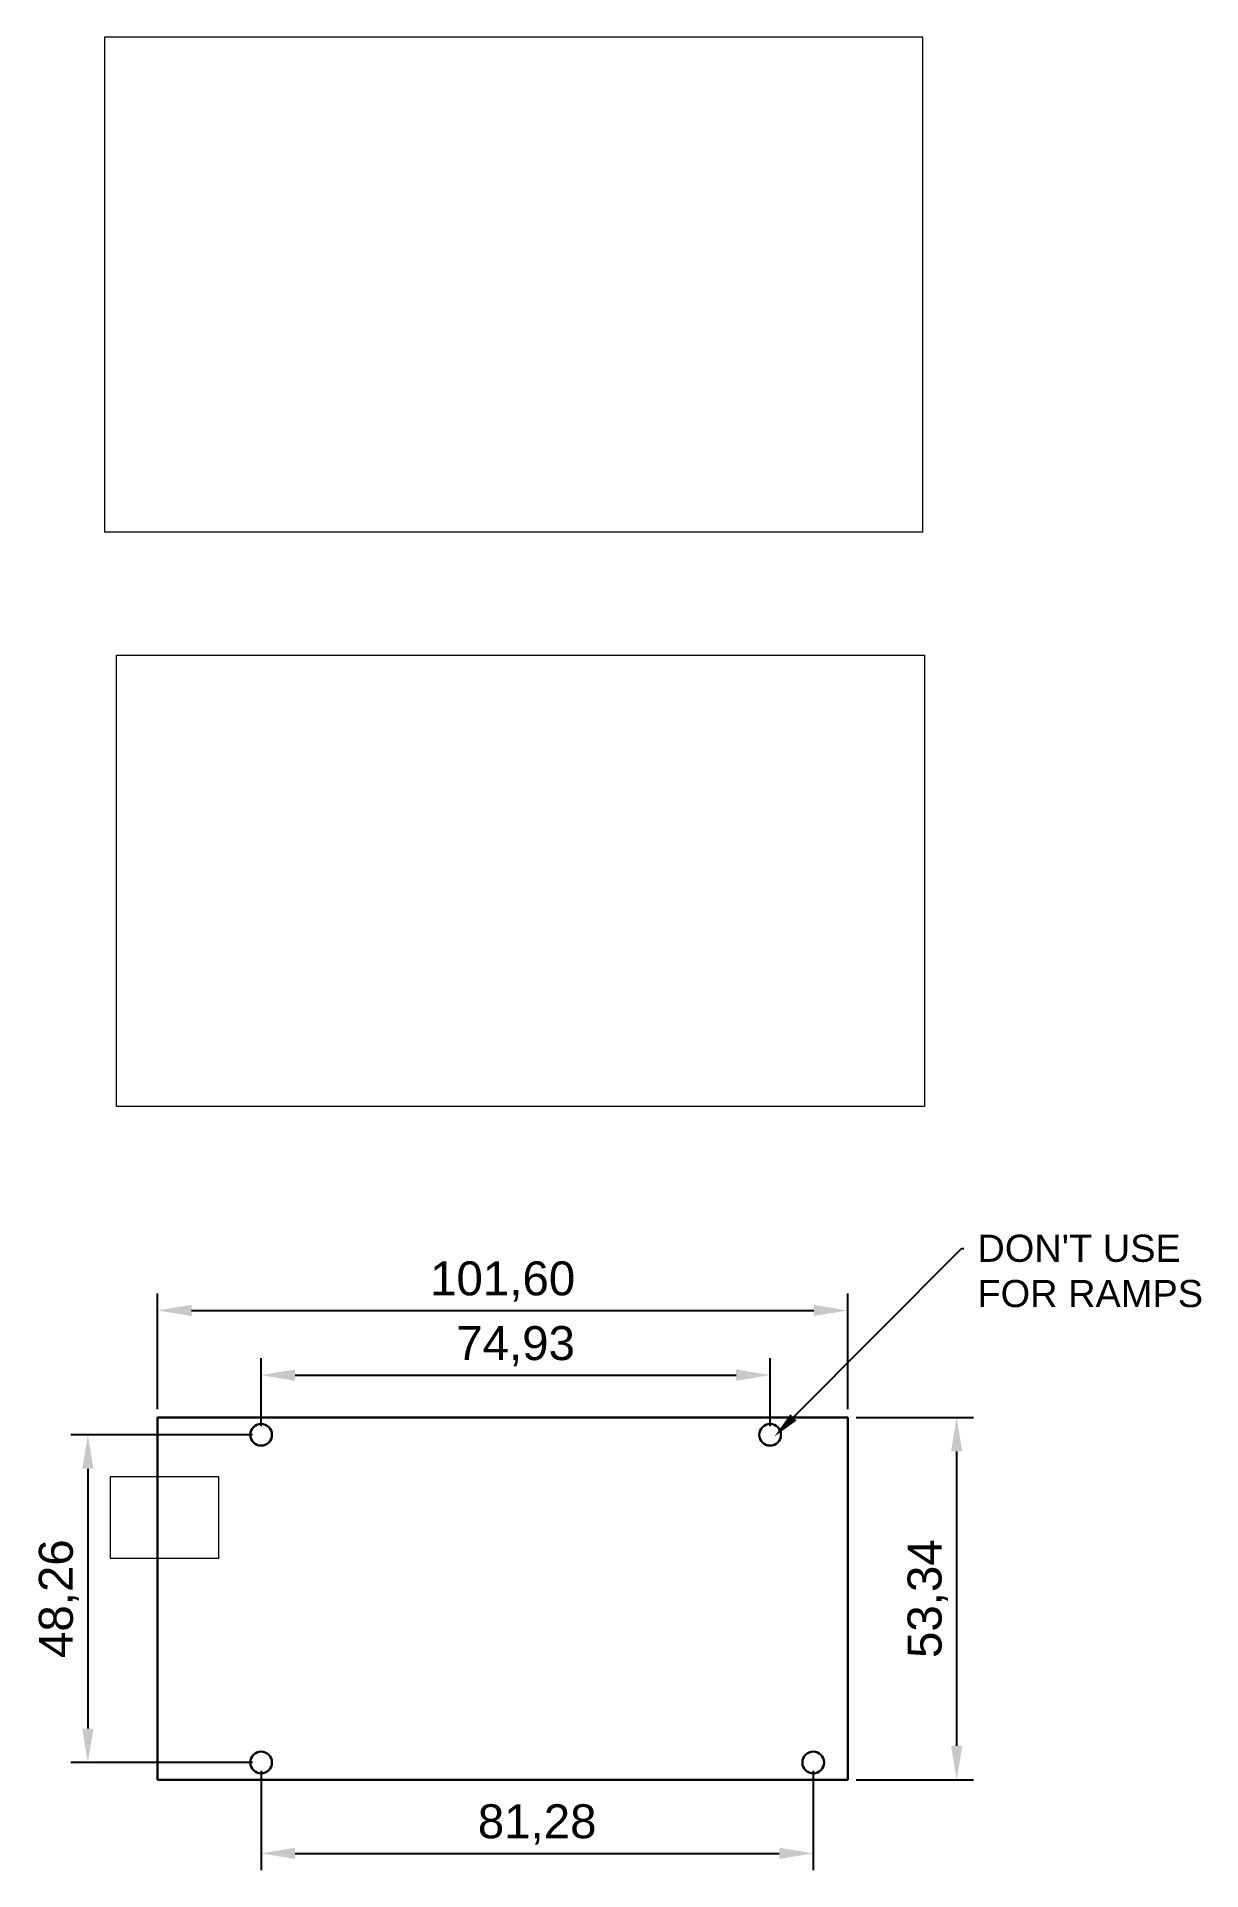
# Model space of a CAD drawing. Extents: x -18 to 154, y -13 to 257.
import ezdxf
from ezdxf import colors
from ezdxf.entities.mleader import LeaderData, LeaderLine
from ezdxf.math import Vec2, Vec3

# ---------------------------------------------------------------- set-up
doc = ezdxf.new("R2010")
doc.units = 0
doc.layers.get('0').update_dxf_attribs({"color": 2, "linetype": 'CONTINUOUS', "lineweight": 30})
doc.layers.get('Defpoints').update_dxf_attribs({"linetype": 'CONTINUOUS', "lineweight": 13})
doc.layers.add('Text', color=6, linetype='CONTINUOUS', lineweight=13)
doc.styles.add('ROMAND', font='arial.ttf')
doc.dimstyles.new('ISO-25_E02', dxfattribs={"dimscale": 2, "dimtxt": 2.5, "dimasz": 2.5, "dimexe": 1.25, "dimexo": 0.625, "dimtad": 1, "dimzin": 1, "dimtxsty": 'ROMAND', "dimcen": 2.5, "dimadec": 0, "dimazin": 0, "dimtfac": 1, "dimtmove": 0, "dimatfit": 3, "dimfxl": 1, "dimarcsym": 0})
picture_1 = doc.add_image_def('image1.jpg', size_in_pixel=(1767, 987))
picture_2 = doc.add_image_def('image2.tif', size_in_pixel=(1062, 644))

# ---------------------------------------------------------------- blocks, each defined once
blk = doc.blocks.new('*D0')
at = {"layer": 'Defpoints', "color": 0}
for p in [(101.6, 69.11), (0, 53.34), (101.6, 53.34)]:
    blk.add_point(p, dxfattribs=at)
at = {"layer": 'Text', "color": 0, "lineweight": -2}
for p, q in [((0, 54.59), (0, 71.61)), ((101.6, 54.59), (101.6, 71.61)), ((5, 69.11), (96.6, 69.11))]:
    blk.add_line(p, q, dxfattribs=at)
at = {"layer": 'Text', "color": 0}
for points in [[(5, 69.94), (5, 68.28), (0, 69.11)], [(96.6, 69.94), (96.6, 68.28), (101.6, 69.11)]]:
    blk.add_solid(points, dxfattribs=at)
at = {"layer": 'Text', "color": 0, "insert": (50.8, 73.37), "char_height": 5, "attachment_point": 5, "style": 'ROMAND'}
blk.add_mtext('101,60', dxfattribs=at)
blk = doc.blocks.new('*D1')
at = {"layer": 'Defpoints', "color": 0}
for p in [(101.6, 53.34), (101.6, 0), (117.63, 0)]:
    blk.add_point(p, dxfattribs=at)
at = {"layer": 'Text', "color": 0, "lineweight": -2}
for p, q in [((102.85, 53.34), (120.13, 53.34)), ((117.63, 48.34), (117.63, 5)), ((102.85, 0), (120.13, 0))]:
    blk.add_line(p, q, dxfattribs=at)
at = {"layer": 'Text', "color": 0}
for points in [[(116.8, 48.34), (118.46, 48.34), (117.63, 53.34)], [(116.8, 5), (118.46, 5), (117.63, 0)]]:
    blk.add_solid(points, dxfattribs=at)
at = {"layer": 'Text', "color": 0, "insert": (113.37, 26.67), "char_height": 5, "attachment_point": 5, "rotation": 90, "style": 'ROMAND'}
blk.add_mtext('53,34', dxfattribs=at)
blk = doc.blocks.new('*D2')
at = {"layer": 'Defpoints', "color": 0}
for p in [(15.24, 2.54), (96.52, 2.54), (96.52, -10.84)]:
    blk.add_point(p, dxfattribs=at)
at = {"layer": 'Text', "color": 0, "lineweight": -2}
for p, q in [((15.24, 1.29), (15.24, -13.34)), ((96.52, 1.29), (96.52, -13.34)), ((20.24, -10.84), (91.52, -10.84))]:
    blk.add_line(p, q, dxfattribs=at)
at = {"layer": 'Text', "color": 0}
for points in [[(20.24, -10.01), (20.24, -11.67), (15.24, -10.84)], [(91.52, -10.01), (91.52, -11.67), (96.52, -10.84)]]:
    blk.add_solid(points, dxfattribs=at)
at = {"layer": 'Text', "color": 0, "insert": (55.88, -6.58), "char_height": 5, "attachment_point": 5, "style": 'ROMAND'}
blk.add_mtext('81,28', dxfattribs=at)
blk = doc.blocks.new('*D3')
at = {"layer": 'Defpoints', "color": 0}
for p in [(90.17, 59.59), (15.24, 50.8), (90.17, 50.8)]:
    blk.add_point(p, dxfattribs=at)
at = {"layer": 'Text', "color": 0, "lineweight": -2}
for p, q in [((15.24, 52.05), (15.24, 62.09)), ((20.24, 59.59), (85.17, 59.59)), ((90.17, 52.05), (90.17, 62.09))]:
    blk.add_line(p, q, dxfattribs=at)
at = {"layer": 'Text', "color": 0}
for points in [[(20.24, 60.42), (20.24, 58.75), (15.24, 59.59)], [(85.17, 60.42), (85.17, 58.75), (90.17, 59.59)]]:
    blk.add_solid(points, dxfattribs=at)
at = {"layer": 'Text', "color": 0, "insert": (52.7, 63.84), "char_height": 5, "attachment_point": 5, "style": 'ROMAND'}
blk.add_mtext('74,93', dxfattribs=at)
blk = doc.blocks.new('*D4')
at = {"layer": 'Defpoints', "color": 0}
for p in [(15.24, 50.8), (-10.26, 2.54), (15.24, 2.54)]:
    blk.add_point(p, dxfattribs=at)
at = {"layer": 'Text', "color": 0, "lineweight": -2}
for p, q in [((13.99, 50.8), (-12.76, 50.8)), ((-10.26, 45.8), (-10.26, 7.54)), ((13.99, 2.54), (-12.76, 2.54))]:
    blk.add_line(p, q, dxfattribs=at)
at = {"layer": 'Text', "color": 0}
for points in [[(-11.09, 45.8), (-9.43, 45.8), (-10.26, 50.8)], [(-11.09, 7.54), (-9.43, 7.54), (-10.26, 2.54)]]:
    blk.add_solid(points, dxfattribs=at)
at = {"layer": 'Text', "color": 0, "insert": (-14.51, 26.67), "char_height": 5, "attachment_point": 5, "rotation": 90, "style": 'ROMAND'}
blk.add_mtext('48,26', dxfattribs=at)

msp = doc.modelspace()

# ---------------------------------------------------------------- linework, layer by layer
msp.add_lwpolyline([(0, 0), (101.6, 0), (101.6, 53.34), (0, 53.34)], close=True)
for centre in [(15.24, 50.8), (90.17, 50.8), (15.24, 2.54), (96.52, 2.54)]:
    msp.add_circle(centre, 1.6)
at = {"layer": 'Text'}
msp.add_lwpolyline([(-6.974, 32.614), (9.026, 32.614), (9.026, 44.614), (-6.974, 44.614)], close=True, dxfattribs=at)

# ---------------------------------------------------------------- dimensions: what is measured, and where the dimension line sits
for base, p1, p2, picture, middle in [((101.6, 69.11), (0, 53.34), (101.6, 53.34), '*D0', (50.8, 73.365)), ((90.17, 59.587), (15.24, 50.8), (90.17, 50.8), '*D3', (52.705, 63.841)), ((96.52, -10.839), (15.24, 2.54), (96.52, 2.54), '*D2', (55.88, -6.585))]:
    dim = msp.add_linear_dim(base=base, p1=p1, p2=p2, dimstyle='ISO-25_E02', dxfattribs=at)
    dim.commit()
    dim.dimension.update_dxf_attribs({"geometry": picture, "text_midpoint": middle})
for base, p1, p2, picture, middle in [((117.628, 0), (101.6, 53.34), (101.6, 0), '*D1', (113.374, 26.67)), ((-10.258, 2.54), (15.24, 50.8), (15.24, 2.54), '*D4', (-14.513, 26.67))]:
    dim = msp.add_linear_dim(base=base, p1=p1, p2=p2, angle=90, dimstyle='ISO-25_E02', dxfattribs=at)
    dim.commit()
    dim.dimension.update_dxf_attribs({"geometry": picture, "text_midpoint": middle})

# ---------------------------------------------------------------- pictures from other files: only their frames are drawn
image = msp.add_image(picture_2, insert=(-7.739, 183.719), size_in_units=(120.343, 72.976), dxfattribs=at)
image.dxf.flags = 7
image = msp.add_image(picture_1, insert=(-6.063, 99.157), size_in_units=(118.946, 66.44), dxfattribs=at)
image.dxf.flags = 7

# ---------------------------------------------------------------- leaders
ml = msp.add_multileader_mtext('Standard', dxfattribs=at)
ml.set_content("DON'T USE\\PFOR RAMPS", color=256, style='ROMAND')
ml.set_leader_properties()
ml.build(insert=Vec2(0, 0))
ml.multileader.update_dxf_attribs({"text_right_attachment_type": 6, "dogleg_length": 0.36})
ctx = ml.context
ctx.base_point, ctx.plane_origin = Vec3(118.687, 78.236), Vec3(90.8, 50.541)
ctx.right_attachment = 6
notes = []
notes.append((ctx, [(0, (1, 1, 0), (118.327, 78.236), (1, 0), 0.36, [(0, [(90.8, 50.541)], 0, [])])]))
ctx.mtext.insert, ctx.mtext.flow_direction = Vec3(120.687, 80.271), 5
for ctx, leaders in notes:
    for number, flags, end, landing, length, lines in leaders:
        leader = LeaderData()
        leader.index, (leader.has_last_leader_line, leader.has_dogleg_vector, leader.attachment_direction) = number, flags
        leader.last_leader_point, leader.dogleg_vector, leader.dogleg_length = Vec3(end), Vec3(landing), length
        for number, points, colour, breaks in lines:
            line = LeaderLine()
            line.index, line.vertices, line.color, line.breaks = number, Vec3.list(points), colors.encode_raw_color(colour), breaks
            leader.lines.append(line)
        ctx.leaders.append(leader)

doc.saveas('drawing.dxf')
